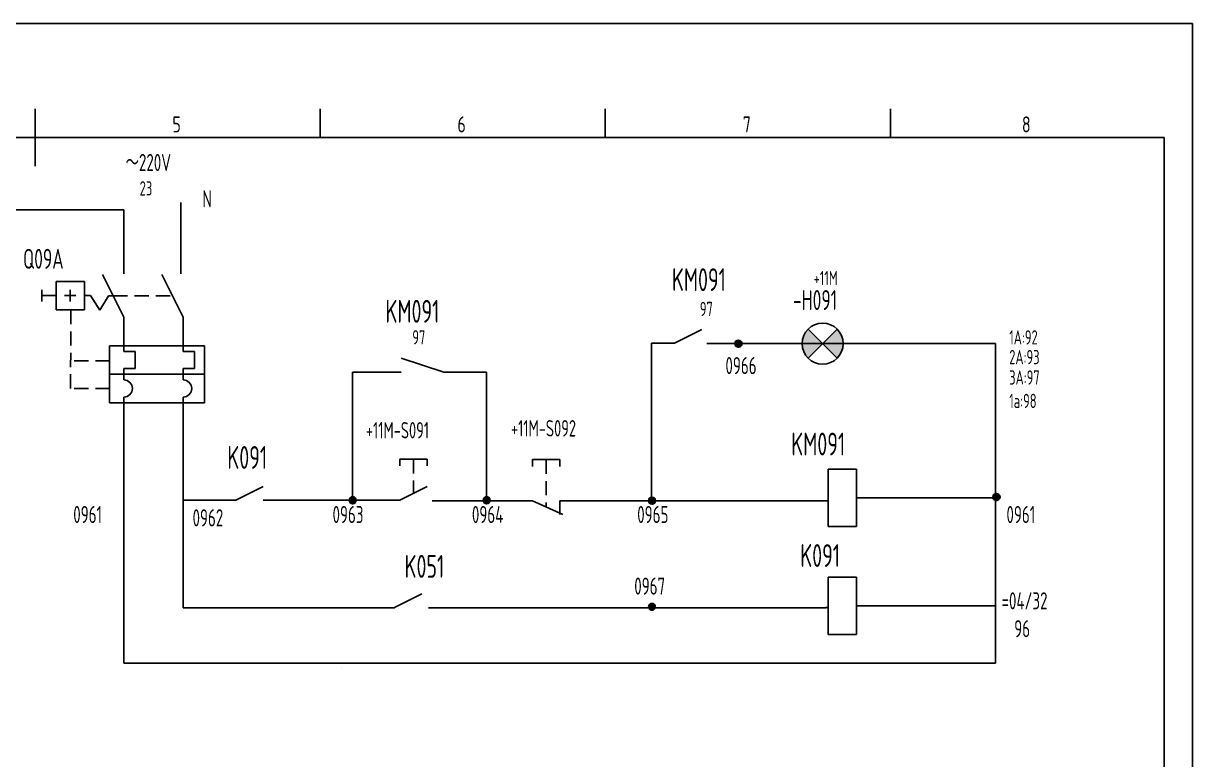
# Model space of a CAD drawing. Header units: millimetres. Extents: x 743 to 25007, y -5378 to 2245.
# Drawn here: x 6046.5 to 6251.5, y -529.2 to -400.1 of the extents above; entities that cross this region are included whole.
import ezdxf

# ---------------------------------------------------------------- set-up
doc = ezdxf.new("R2010")
doc.units = ezdxf.units.MM
doc.header["$LTSCALE"] = 10
doc.header["$MEASUREMENT"] = 0
doc.linetypes.add('HIDDEN', pattern=[0.375, 0.25, -0.125])
for name, color, linetype in [('01', 7, 'Continuous'), ('CONTINUOUS', 7, 'Continuous'), ('DASHED', 7, 'HIDDEN')]:
    doc.layers.add(name, color=color, linetype=linetype)
doc.styles.add('ROMAN', font='ROMANC.shx', dxfattribs={"width": 0.7, "height": 0.7})
doc.styles.get("Standard").update_dxf_attribs({"font": 'isocp', "width": 0.707, "bigfont": 'intecad.shx'})

msp = doc.modelspace()

# ---------------------------------------------------------------- hatches: boundary and pattern name
h = msp.add_hatch()
h.set_pattern_fill('ANGLE', color=1, scale=0.1, style=0)
h.set_pattern_definition([(0, (5341.96186, -683.5108), (0, 0.6985), [0.508, -0.1905]), (90, (5341.96186, -683.5108), (-0.6985, 4e-17), [0.508, -0.1905])])
h.paths.add_polyline_path([(6171.24, -456.24, 1), (6172.48, -456.24, 1)])
h = msp.add_hatch()
h.set_pattern_fill('ANGLE', color=1, scale=0.01, style=0)
h.set_pattern_definition([(0, (5340.935024, -670.03554), (0, 0.06985), [0.0508, -0.01905]), (90, (5340.935024, -670.03554), (-0.06985, 4e-18), [0.0508, -0.01905])])
h.paths.add_polyline_path([(6171.24, -456.24, 1), (6172.48, -456.24, 1)])
h = msp.add_hatch()
h.set_pattern_fill('ANGLE', color=1, scale=0.1, style=0)
h.set_pattern_definition([(0, (5274.30216, -710.9584), (0, 0.6985), [0.508, -0.1905]), (90, (5274.30216, -710.9584), (-0.6985, 4e-17), [0.508, -0.1905])])
h.paths.add_polyline_path([(6103.58, -483.69, 1), (6104.82, -483.69, 1)])
h = msp.add_hatch()
h.set_pattern_fill('ANGLE', color=1, scale=0.01, style=0)
h.set_pattern_definition([(0, (5273.27533, -697.48315), (0, 0.06985), [0.0508, -0.01905]), (90, (5273.27533, -697.48315), (-0.06985, 4e-18), [0.0508, -0.01905])])
h.paths.add_polyline_path([(6103.58, -483.69, 1), (6104.82, -483.69, 1)])
h = msp.add_hatch()
h.set_pattern_fill('ANGLE', color=1, scale=0.01, style=0)
h.set_pattern_definition([(0, (5296.76521, -697.48315), (0, 0.06985), [0.0508, -0.01905]), (90, (5296.76521, -697.48315), (-0.06985, 4e-18), [0.0508, -0.01905])])
h.paths.add_polyline_path([(6127.07, -483.69, 1), (6128.31, -483.69, 1)])
h = msp.add_hatch()
h.set_pattern_fill('ANGLE', color=1, scale=0.1, style=0)
h.set_pattern_definition([(0, (5297.79205, -710.9584), (0, 0.6985), [0.508, -0.1905]), (90, (5297.79205, -710.9584), (-0.6985, 4e-17), [0.508, -0.1905])])
h.paths.add_polyline_path([(6127.07, -483.69, 1), (6128.31, -483.69, 1)])
h = msp.add_hatch()
h.set_pattern_fill('ANGLE', color=1, scale=0.1, style=0)
h.set_pattern_definition([(0, (5326.79975, -711.04094), (0, 0.6985), [0.508, -0.1905]), (90, (5326.79975, -711.04094), (-0.6985, 4e-17), [0.508, -0.1905])])
h.paths.add_polyline_path([(6156.08, -483.77, 1), (6157.32, -483.77, 1)])
h = msp.add_hatch()
h.set_pattern_fill('ANGLE', color=1, scale=0.01, style=0)
h.set_pattern_definition([(0, (5325.77291, -697.565715), (0, 0.06985), [0.0508, -0.01905]), (90, (5325.77291, -697.565715), (-0.06985, 4e-18), [0.0508, -0.01905])])
h.paths.add_polyline_path([(6156.08, -483.77, 1), (6157.32, -483.77, 1)])
h = msp.add_hatch()
h.set_pattern_fill('ANGLE', color=1, scale=0.01, style=0)
h.set_pattern_definition([(0, (5386.17262, -696.90952), (0, 0.06985), [0.0508, -0.01905]), (90, (5386.17262, -696.90952), (-0.06985, 4e-18), [0.0508, -0.01905])])
h.paths.add_polyline_path([(6216.48, -483.12, 1), (6217.72, -483.12, 1)])
h = msp.add_hatch()
h.set_pattern_fill('ANGLE', color=1, scale=0.1, style=0)
h.set_pattern_definition([(0, (5387.19945, -710.38475), (0, 0.6985), [0.508, -0.1905]), (90, (5387.19945, -710.38475), (-0.6985, 4e-17), [0.508, -0.1905])])
h.paths.add_polyline_path([(6216.48, -483.12, 1), (6217.72, -483.12, 1)])
h = msp.add_hatch()
h.set_pattern_fill('ANGLE', color=1, scale=0.01, style=0)
h.set_pattern_definition([(0, (5325.766824, -716.14229), (0, 0.06985), [0.0508, -0.01905]), (90, (5325.766824, -716.14229), (-0.06985, 4e-18), [0.0508, -0.01905])])
h.paths.add_polyline_path([(6156.07, -502.35, 1), (6157.32, -502.35, 1)])
at = {"layer": '01', "ltscale": 5}
h = msp.add_hatch(color=1, dxfattribs=at)
h.paths.add_polyline_path([(6186.61, -456.24), (6184.07, -453.7, 0.198912), (6183.01, -456.24)])
h.paths.add_polyline_path([(6184.07, -458.79), (6186.61, -456.24), (6183.01, -456.24, 0.198912)])
h.paths.add_polyline_path([(6189.16, -458.79, 0.198912), (6190.21, -456.24), (6186.61, -456.24)])
h.paths.add_polyline_path([(6186.61, -456.24), (6190.21, -456.24, 0.198912), (6189.16, -453.7)])

# ---------------------------------------------------------------- linework, layer by layer
at = {"color": 1}
for p, q in [((5947.03, -432.77), (6064.07, -432.77)), ((6156.58, -456.16), (6156.58, -483.77)), ((6216.96, -456.24), (6216.96, -483.77)), ((6112.69, -458.76), (6120.19, -461.26)), ((6104.2, -461.26), (6104.2, -465.39)), ((6104.2, -461.26), (6112.69, -461.26)), ((6120.19, -461.26), (6127.69, -461.26)), ((6127.69, -483.69), (6127.69, -461.26)), ((6104.2, -465.39), (6104.2, -483.69)), ((6074.47, -466.6), (6074.47, -502.52)), ((6064.07, -474.24), (6064.07, -512.27)), ((6083.69, -483.69), (6074.47, -483.69)), ((6105.58, -483.69), (6088.49, -483.69)), ((6187.57, -483.77), (6152.99, -483.77)), ((6192.57, -483.27), (6216.87, -483.27)), ((6216.96, -483.77), (6216.96, -512.27)), ((6074.47, -502.52), (6074.47, -502.52)), ((6064.07, -512.27), (6216.96, -512.27)), ((6102.3, -512.92), (6102.3, -512.92))]:
    msp.add_line(p, q, dxfattribs=at)
for p, q in [((6192.57, -502.2), (6198.15, -502.2)), ((6198.15, -502.2), (6214.83, -502.2)), ((6213.37, -502.22), (6216.99, -502.22)), ((6074.47, -502.52), (6111.54, -502.52)), ((6117.51, -502.52), (6187.23, -502.52)), ((6187.18, -502.51), (6187.52, -502.51)), ((6216.96, -512.27), (6216.96, -512.27))]:
    msp.add_line(p, q)
for centre in [(6171.86, -456.24), (6104.2, -483.69), (6127.69, -483.69), (6156.7, -483.77), (6217.1, -483.12)]:
    msp.add_circle(centre, 0.621, dxfattribs=at)
at = {"layer": '01', "color": 1, "ltscale": 5}
for p, q in [((6184.07, -453.7), (6189.16, -458.79)), ((6184.07, -458.79), (6189.16, -453.7))]:
    msp.add_line(p, q, dxfattribs=at)
msp.add_circle((6186.61, -456.24), 3.6, dxfattribs=at)
at = {"layer": 'CONTINUOUS', "color": 3}
for p, q in [((6251.5, -400.11), (5831.5, -400.11)), ((6251.5, -697.11), (6251.5, -400.11))]:
    msp.add_line(p, q, dxfattribs=at)
at = {"layer": 'CONTINUOUS'}
for p, q in [((6048.5, -420.11), (6048.5, -415.11)), ((5851.5, -420.11), (6246.5, -420.11)), ((6048.5, -420.11), (6048.5, -425.11)), ((6246.5, -692.11), (6246.5, -420.11))]:
    msp.add_line(p, q, dxfattribs=at)
at = {"layer": 'CONTINUOUS', "linetype": 'Continuous'}
for p, q in [((6098.5, -420.11), (6098.5, -415.11)), ((6148.5, -420.11), (6148.5, -415.11)), ((6198.5, -420.11), (6198.5, -415.11))]:
    msp.add_line(p, q, dxfattribs=at)
at = {"layer": 'CONTINUOUS', "color": 1}
for p, q in [((6074.07, -431.48), (6074.07, -443.99)), ((6064.07, -432.77), (6064.07, -443.99)), ((6064.07, -451.6), (6060.32, -444.1)), ((6074.47, -451.6), (6070.72, -444.1)), ((6049.68, -447.83), (6049.68, -446.83)), ((6049.68, -446.83), (6049.68, -448.83)), ((6052.18, -445.33), (6052.18, -450.33)), ((6054.68, -445.33), (6052.18, -445.33)), ((6054.68, -445.33), (6057.18, -445.33)), ((6054.68, -446.83), (6054.68, -448.83)), ((6057.18, -450.33), (6057.18, -445.33)), ((6052.18, -447.83), (6049.68, -447.83)), ((6054.68, -447.83), (6053.68, -447.83)), ((6054.68, -447.83), (6055.68, -447.83)), ((6057.18, -447.83), (6058.21, -447.83)), ((6058.21, -447.83), (6059.89, -450.37)), ((6059.89, -450.37), (6061.4, -447.85)), ((6061.4, -447.85), (6062.93, -447.85)), ((6054.68, -450.33), (6052.18, -450.33)), ((6054.68, -450.33), (6057.18, -450.33)), ((6064.07, -451.6), (6064.07, -456.6)), ((6074.47, -451.6), (6074.47, -456.6)), ((6160.65, -456.16), (6165.45, -453.76)), ((6061.57, -456.6), (6061.57, -466.6)), ((6078.22, -456.6), (6061.57, -456.6)), ((6064.07, -456.6), (6064.07, -457.6)), ((6074.47, -456.6), (6074.47, -457.6)), ((6078.22, -466.6), (6078.22, -456.6)), ((6160.65, -456.16), (6156.58, -456.16)), ((6216.96, -456.24), (6166.32, -456.24)), ((6064.07, -457.6), (6066.07, -457.6)), ((6066.07, -457.6), (6066.07, -460.6)), ((6074.47, -457.6), (6076.47, -457.6)), ((6076.47, -457.6), (6076.47, -460.6)), ((6066.07, -460.6), (6064.07, -460.6)), ((6064.07, -460.6), (6064.07, -462.6)), ((6076.47, -460.6), (6074.47, -460.6)), ((6074.47, -460.6), (6074.47, -462.6)), ((6061.57, -461.6), (6078.22, -461.6)), ((6061.57, -466.6), (6078.22, -466.6)), ((6064.07, -466.6), (6064.07, -465.6)), ((6064.07, -466.6), (6064.07, -474.24)), ((6074.47, -466.6), (6074.47, -465.6)), ((6112.49, -476.49), (6112.49, -477.68)), ((6117.29, -476.49), (6112.49, -476.49)), ((6114.89, -476.49), (6117.29, -476.49)), ((6117.29, -476.49), (6117.29, -477.68)), ((6140.56, -476.57), (6135.76, -476.57)), ((6135.76, -476.57), (6135.76, -477.76)), ((6138.16, -476.57), (6140.56, -476.57)), ((6140.56, -476.57), (6140.56, -477.76)), ((6187.57, -478.27), (6187.57, -488.27)), ((6192.57, -478.27), (6187.57, -478.27)), ((6192.57, -483.27), (6192.57, -478.27)), ((6083.69, -483.69), (6088.49, -481.29)), ((6112.49, -483.69), (6117.29, -481.29)), ((6110.38, -483.69), (6105.58, -483.69)), ((6107.69, -483.69), (6108.08, -483.69)), ((6112.49, -483.69), (6107.69, -483.69)), ((6135.76, -483.77), (6118.16, -483.77)), ((6135.76, -483.77), (6141.08, -486.17)), ((6152.99, -483.77), (6140.56, -483.77)), ((6140.56, -483.77), (6140.56, -486.17)), ((6192.57, -488.27), (6192.57, -483.27)), ((6187.57, -488.27), (6192.57, -488.27)), ((6187.57, -497.2), (6187.57, -507.2)), ((6192.57, -497.2), (6187.57, -497.2)), ((6192.57, -502.2), (6192.57, -497.2)), ((6111.52, -502.49), (6116.32, -500.09)), ((6192.57, -507.2), (6192.57, -502.2)), ((6187.57, -507.2), (6192.57, -507.2))]:
    msp.add_line(p, q, dxfattribs=at)
for centre in [(6064.07, -464.1), (6074.47, -464.1)]:
    msp.add_arc(centre, 1.5, 270, 90, dxfattribs=at)
at = {"layer": 'DASHED', "color": 1}
for p, q in [((6062.2, -447.85), (6072.6, -447.85)), ((6054.74, -464.09), (6054.76, -450.33)), ((6061.63, -459.23), (6054.76, -459.23)), ((6061.63, -464.09), (6054.74, -464.09)), ((6114.89, -476.49), (6114.89, -482.49)), ((6138.16, -476.57), (6138.16, -484.85))]:
    msp.add_line(p, q, dxfattribs=at)

# ---------------------------------------------------------------- texts
at = {"color": 1, "width": 0.707}
for s, height, p in [('～220V', 3, (6064.39, -425.99)), ('+11M', 2.5, (6185.04, -446)), ('97', 2.5, (6165.08, -451.41)), ('97', 2.5, (6114.66, -456.38)), ('1A:92', 2.5, (6219.34, -456.39)), ('2A:93', 2.5, (6219.34, -459.85)), ('3A:97', 2.5, (6219.34, -463.42)), ('1a:98', 2.5, (6219.34, -467.53))]:
    msp.add_text(s, height=height, dxfattribs=at).set_placement(p)
at = {"layer": '01', "color": 1, "linetype": 'HIDDEN', "width": 0.707}
for s, p in [('N', (6077.85, -432.36)), ('0966', (6169.57, -461.59)), ('0961', (6055.2, -487.69)), ('0962', (6076.12, -488.27)), ('0963', (6100.67, -487.69)), ('0964', (6125.11, -487.69)), ('0965', (6154.1, -487.69)), ('0961', (6218.85, -487.69)), ('0967', (6153.58, -500.24)), ('=04/32', (6218, -502.82)), ('96', (6220.21, -507.7))]:
    msp.add_text(s, height=3, dxfattribs=at).set_placement(p)
at = {"layer": 'CONTINUOUS', "linetype": 'Continuous', "style": 'ROMAN', "width": 0.7}
for s, p in [('5', (6072.59, -419.21)), ('6', (6122.57, -419.21)), ('7', (6172.61, -419.21)), ('8', (6221.56, -419.21))]:
    msp.add_text(s, height=2.8, dxfattribs=at).set_placement(p)
at = {"layer": 'CONTINUOUS', "color": 1, "width": 0.707}
for s, height, p in [('23', 2.5, (6066.85, -430.28)), ('Q09A', 3.5, (6046.41, -443.12)), ('KM091', 4, (6160.19, -447.02)), ('-H091', 3.5, (6181.43, -450.35)), ('KM091', 4, (6109.95, -452.57)), ('+11M-S091', 2.88, (6106.53, -472.86)), ('+11M-S092', 2.88, (6131.97, -472.52)), ('KM091', 4, (6181.11, -475.84)), ('K091', 4, (6082.22, -478.19)), ('K091', 4, (6182.69, -495.38)), ('K051', 4, (6113.3, -497.28))]:
    msp.add_text(s, height=height, dxfattribs=at).set_placement(p)

doc.saveas('drawing.dxf')
